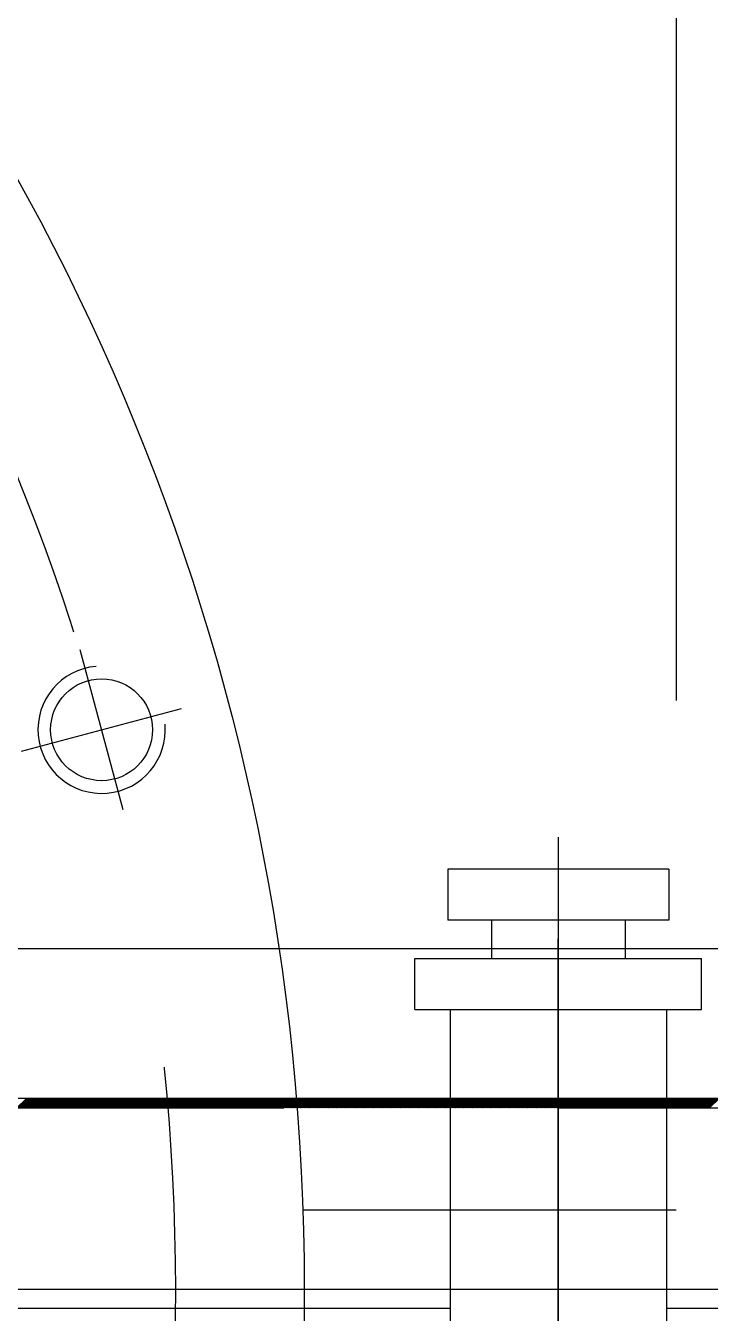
# Model space of a CAD drawing. Header units: millimetres. Extents: x 0 to 14700, y -398 to 10395.
# Drawn here: x 3379.7 to 3487.2, y 5497.6 to 5699.9 of the extents above; entities that cross this region are included whole.
import ezdxf

# ---------------------------------------------------------------- set-up
doc = ezdxf.new("R2010")
doc.units = ezdxf.units.MM
doc.header["$LTSCALE"] = 350
doc.linetypes.add('G', pattern=[2, 1.25, -0.25, 0.25, -0.25])
doc.linetypes.add('K', pattern=[2.5, 1.25, -0.25, 0.25, -0.25, 0.25, -0.25])
for name, color, linetype in [('01', 7, 'Continuous'), ('02', 1, 'Continuous'), ('05', 142, 'G'), ('07', 6, 'K')]:
    doc.layers.add(name, color=color, linetype=linetype)

# ---------------------------------------------------------------- blocks, each defined once
blk = doc.blocks.new('*U28', base_point=(11625.78, 546.31))
at = {"layer": '01'}
blk.add_circle((11625.78, 546.31), 8, dxfattribs=at)
at = {"layer": '02'}
blk.add_arc((11625.78, 546.31), 10, 260, 170, dxfattribs=at)
at = {"layer": '05'}
for p, q in [((11625.78, 559.31), (11625.78, 533.31)), ((11638.78, 546.31), (11612.78, 546.31))]:
    blk.add_line(p, q, dxfattribs=at)
blk = doc.blocks.new('A$C36681D4F')
at = {"layer": '01', "color": 7, "linetype": 'Continuous', "ltscale": 0.8}
blk.add_line((918.53, 1229.79), (918.53, 864.34), dxfattribs=at)
at = {"layer": '01', "ltscale": 0.8}
blk.add_line((859.95, 784.29), (918.53, 784.29), dxfattribs=at)
blk.add_circle((500.15, 771.79), 360, dxfattribs=at)
at = {"layer": '05', "ltscale": 0.8}
blk.add_line((1140.15, 771.79), (0, 771.79), dxfattribs=at)
blk.add_circle((500.15, 771.79), 339.75, dxfattribs=at)
at = {"layer": '05', "ltscale": 0.8, "rotation": 194.9999999999945}
blk.add_blockref('*U28', (828.32, 859.73), dxfattribs=at)
blk = doc.blocks.new('EFSDFF')
at = {"layer": '07', "color": 6, "linetype": 'K'}
blk.add_circle((19187.41, 25190.62), 576.83, dxfattribs=at)
blk = doc.blocks.new('rtrtrt')
at = {"layer": '07', "color": 6, "linetype": 'K'}
for p, q in [((8099.72, 22091.48), (8099.72, 21480.32)), ((8082.36, 22086.45), (8082.36, 22078.45)), ((8117.08, 22086.45), (8082.36, 22086.45)), ((8117.08, 22086.45), (8117.08, 22078.45)), ((8117.08, 22078.45), (8082.36, 22078.45)), ((8089.21, 22078.45), (8089.21, 22072.45)), ((8110.23, 22078.45), (8110.23, 22072.45)), ((8099.72, 21871.6), (8099.72, 22075.51)), ((8077.22, 22064.45), (8077.22, 22072.45)), ((8077.22, 22072.45), (8122.22, 22072.45)), ((8122.22, 22064.45), (8122.22, 22072.45)), ((8077.22, 22064.45), (8122.22, 22064.45)), ((8082.72, 22064.45), (8082.72, 21550.45)), ((8082.72, 22064.45), (8116.72, 22064.45)), ((8116.72, 22064.45), (8116.72, 21550.45)), ((8330.93, 22050.45), (7868.51, 22050.45)), ((8014.71, 22048.95), (8016.21, 22050.45)), ((8014.86, 22048.95), (8016.36, 22050.45)), ((8015, 22048.95), (8016.5, 22050.45)), ((8015.14, 22048.95), (8016.64, 22050.45)), ((8015.28, 22048.95), (8016.78, 22050.45)), ((8015.42, 22048.95), (8016.92, 22050.45)), ((8015.56, 22048.95), (8017.06, 22050.45)), ((8015.7, 22048.95), (8017.2, 22050.45)), ((8015.85, 22048.95), (8017.35, 22050.45)), ((8015.99, 22048.95), (8017.49, 22050.45)), ((8016.13, 22048.95), (8017.63, 22050.45)), ((8016.27, 22048.95), (8017.77, 22050.45)), ((8016.41, 22048.95), (8017.91, 22050.45)), ((8016.55, 22048.95), (8018.05, 22050.45)), ((8016.69, 22048.95), (8018.19, 22050.45)), ((8016.84, 22048.95), (8018.34, 22050.45)), ((8016.98, 22048.95), (8018.48, 22050.45)), ((8017.12, 22048.95), (8018.62, 22050.45)), ((8017.26, 22048.95), (8018.76, 22050.45)), ((8017.4, 22048.95), (8018.9, 22050.45)), ((8017.54, 22048.95), (8019.04, 22050.45)), ((8017.68, 22048.95), (8019.18, 22050.45)), ((8017.83, 22048.95), (8019.33, 22050.45)), ((8017.97, 22048.95), (8019.47, 22050.45)), ((8018.11, 22048.95), (8019.61, 22050.45)), ((8018.25, 22048.95), (8019.75, 22050.45)), ((8018.39, 22048.95), (8019.89, 22050.45)), ((8018.53, 22048.95), (8020.03, 22050.45)), ((8018.67, 22048.95), (8020.17, 22050.45)), ((8018.82, 22048.95), (8020.32, 22050.45)), ((8018.96, 22048.95), (8020.46, 22050.45)), ((8019.1, 22048.95), (8020.6, 22050.45)), ((8019.24, 22048.95), (8020.74, 22050.45)), ((8019.38, 22048.95), (8020.88, 22050.45)), ((8019.52, 22048.95), (8021.02, 22050.45)), ((8019.66, 22048.95), (8021.16, 22050.45)), ((8019.81, 22048.95), (8021.31, 22050.45)), ((8019.95, 22048.95), (8021.45, 22050.45)), ((8020.09, 22048.95), (8021.59, 22050.45)), ((8020.23, 22048.95), (8021.73, 22050.45)), ((8020.37, 22048.95), (8021.87, 22050.45)), ((8020.51, 22048.95), (8022.01, 22050.45)), ((8020.65, 22048.95), (8022.15, 22050.45)), ((8020.8, 22048.95), (8022.3, 22050.45)), ((8020.94, 22048.95), (8022.44, 22050.45)), ((8021.08, 22048.95), (8022.58, 22050.45)), ((8021.22, 22048.95), (8022.72, 22050.45)), ((8021.36, 22048.95), (8022.86, 22050.45)), ((8021.5, 22048.95), (8023, 22050.45)), ((8021.64, 22048.95), (8023.14, 22050.45)), ((8021.79, 22048.95), (8023.29, 22050.45)), ((8021.93, 22048.95), (8023.43, 22050.45)), ((8022.07, 22048.95), (8023.57, 22050.45)), ((8022.21, 22048.95), (8023.71, 22050.45)), ((8022.35, 22048.95), (8023.85, 22050.45)), ((8022.49, 22048.95), (8023.99, 22050.45)), ((8022.63, 22048.95), (8024.13, 22050.45)), ((8022.78, 22048.95), (8024.28, 22050.45)), ((8022.92, 22048.95), (8024.42, 22050.45)), ((8023.06, 22048.95), (8024.56, 22050.45)), ((8023.2, 22048.95), (8024.7, 22050.45)), ((8023.34, 22048.95), (8024.84, 22050.45)), ((8023.48, 22048.95), (8024.98, 22050.45)), ((8023.62, 22048.95), (8025.12, 22050.45)), ((8023.77, 22048.95), (8025.27, 22050.45)), ((8023.91, 22048.95), (8025.41, 22050.45)), ((8024.05, 22048.95), (8025.55, 22050.45)), ((8024.19, 22048.95), (8025.69, 22050.45)), ((8024.33, 22048.95), (8025.83, 22050.45)), ((8024.47, 22048.95), (8025.97, 22050.45)), ((8024.61, 22048.95), (8026.11, 22050.45)), ((8024.76, 22048.95), (8026.26, 22050.45)), ((8024.9, 22048.95), (8026.4, 22050.45)), ((8025.04, 22048.95), (8026.54, 22050.45)), ((8025.18, 22048.95), (8026.68, 22050.45)), ((8025.32, 22048.95), (8026.82, 22050.45)), ((8025.46, 22048.95), (8026.96, 22050.45)), ((8025.6, 22048.95), (8027.1, 22050.45)), ((8025.75, 22048.95), (8027.25, 22050.45)), ((8025.89, 22048.95), (8027.39, 22050.45)), ((8026.03, 22048.95), (8027.53, 22050.45)), ((8026.17, 22048.95), (8027.67, 22050.45)), ((8026.31, 22048.95), (8027.81, 22050.45)), ((8026.45, 22048.95), (8027.95, 22050.45)), ((8026.59, 22048.95), (8028.09, 22050.45)), ((8026.74, 22048.95), (8028.24, 22050.45)), ((8026.88, 22048.95), (8028.38, 22050.45)), ((8027.02, 22048.95), (8028.52, 22050.45)), ((8027.16, 22048.95), (8028.66, 22050.45)), ((8027.3, 22048.95), (8028.8, 22050.45)), ((8027.44, 22048.95), (8028.94, 22050.45)), ((8027.58, 22048.95), (8029.08, 22050.45)), ((8027.73, 22048.95), (8029.23, 22050.45)), ((8027.87, 22048.95), (8029.37, 22050.45)), ((8028.01, 22048.95), (8029.51, 22050.45)), ((8028.15, 22048.95), (8029.65, 22050.45)), ((8028.29, 22048.95), (8029.79, 22050.45)), ((8028.43, 22048.95), (8029.93, 22050.45)), ((8028.57, 22048.95), (8030.07, 22050.45)), ((8028.72, 22048.95), (8030.22, 22050.45)), ((8028.86, 22048.95), (8030.36, 22050.45)), ((8029, 22048.95), (8030.5, 22050.45)), ((8029.14, 22048.95), (8030.64, 22050.45)), ((8029.28, 22048.95), (8030.78, 22050.45)), ((8029.42, 22048.95), (8030.92, 22050.45)), ((8029.56, 22048.95), (8031.06, 22050.45)), ((8029.71, 22048.95), (8031.21, 22050.45)), ((8029.85, 22048.95), (8031.35, 22050.45)), ((8029.99, 22048.95), (8031.49, 22050.45)), ((8030.13, 22048.95), (8031.63, 22050.45)), ((8030.27, 22048.95), (8031.77, 22050.45)), ((8030.41, 22048.95), (8031.91, 22050.45)), ((8030.55, 22048.95), (8032.05, 22050.45)), ((8030.7, 22048.95), (8032.2, 22050.45)), ((8030.84, 22048.95), (8032.34, 22050.45)), ((8030.98, 22048.95), (8032.48, 22050.45)), ((8031.12, 22048.95), (8032.62, 22050.45)), ((8031.26, 22048.95), (8032.76, 22050.45)), ((8031.4, 22048.95), (8032.9, 22050.45)), ((8031.54, 22048.95), (8033.04, 22050.45)), ((8031.69, 22048.95), (8033.19, 22050.45)), ((8031.83, 22048.95), (8033.33, 22050.45)), ((8031.97, 22048.95), (8033.47, 22050.45)), ((8032.11, 22048.95), (8033.61, 22050.45)), ((8032.25, 22048.95), (8033.75, 22050.45)), ((8032.39, 22048.95), (8033.89, 22050.45)), ((8032.53, 22048.95), (8034.03, 22050.45)), ((8032.68, 22048.95), (8034.18, 22050.45)), ((8032.82, 22048.95), (8034.32, 22050.45)), ((8032.96, 22048.95), (8034.46, 22050.45)), ((8033.1, 22048.95), (8034.6, 22050.45)), ((8033.24, 22048.95), (8034.74, 22050.45)), ((8033.38, 22048.95), (8034.88, 22050.45)), ((8033.52, 22048.95), (8035.02, 22050.45)), ((8033.67, 22048.95), (8035.17, 22050.45)), ((8033.81, 22048.95), (8035.31, 22050.45)), ((8033.95, 22048.95), (8035.45, 22050.45)), ((8034.09, 22048.95), (8035.59, 22050.45)), ((8034.23, 22048.95), (8035.73, 22050.45)), ((8034.37, 22048.95), (8035.87, 22050.45)), ((8034.51, 22048.95), (8036.01, 22050.45)), ((8034.66, 22048.95), (8036.16, 22050.45)), ((8034.8, 22048.95), (8036.3, 22050.45)), ((8034.94, 22048.95), (8036.44, 22050.45)), ((8035.08, 22048.95), (8036.58, 22050.45)), ((8035.22, 22048.95), (8036.72, 22050.45)), ((8035.36, 22048.95), (8036.86, 22050.45)), ((8035.5, 22048.95), (8037, 22050.45)), ((8035.65, 22048.95), (8037.15, 22050.45)), ((8035.79, 22048.95), (8037.29, 22050.45)), ((8035.93, 22048.95), (8037.43, 22050.45)), ((8036.07, 22048.95), (8037.57, 22050.45)), ((8036.21, 22048.95), (8037.71, 22050.45)), ((8036.35, 22048.95), (8037.85, 22050.45)), ((8036.49, 22048.95), (8037.99, 22050.45)), ((8036.64, 22048.95), (8038.14, 22050.45)), ((8036.78, 22048.95), (8038.28, 22050.45)), ((8036.92, 22048.95), (8038.42, 22050.45)), ((8037.06, 22048.95), (8038.56, 22050.45)), ((8037.2, 22048.95), (8038.7, 22050.45)), ((8037.34, 22048.95), (8038.84, 22050.45)), ((8037.48, 22048.95), (8038.98, 22050.45)), ((8037.63, 22048.95), (8039.13, 22050.45)), ((8037.77, 22048.95), (8039.27, 22050.45)), ((8037.91, 22048.95), (8039.41, 22050.45)), ((8038.05, 22048.95), (8039.55, 22050.45)), ((8038.19, 22048.95), (8039.69, 22050.45)), ((8038.33, 22048.95), (8039.83, 22050.45)), ((8038.47, 22048.95), (8039.97, 22050.45)), ((8038.61, 22048.95), (8040.11, 22050.45)), ((8038.76, 22048.95), (8040.26, 22050.45)), ((8038.9, 22048.95), (8040.4, 22050.45)), ((8039.04, 22048.95), (8040.54, 22050.45)), ((8039.18, 22048.95), (8040.68, 22050.45)), ((8039.32, 22048.95), (8040.82, 22050.45)), ((8039.46, 22048.95), (8040.96, 22050.45)), ((8039.6, 22048.95), (8041.1, 22050.45)), ((8039.75, 22048.95), (8041.25, 22050.45)), ((8039.89, 22048.95), (8041.39, 22050.45)), ((8040.03, 22048.95), (8041.53, 22050.45)), ((8040.17, 22048.95), (8041.67, 22050.45)), ((8040.31, 22048.95), (8041.81, 22050.45)), ((8040.45, 22048.95), (8041.95, 22050.45)), ((8040.59, 22048.95), (8042.09, 22050.45)), ((8040.74, 22048.95), (8042.24, 22050.45)), ((8040.88, 22048.95), (8042.38, 22050.45)), ((8041.02, 22048.95), (8042.52, 22050.45)), ((8041.16, 22048.95), (8042.66, 22050.45)), ((8041.3, 22048.95), (8042.8, 22050.45)), ((8041.44, 22048.95), (8042.94, 22050.45)), ((8041.58, 22048.95), (8043.08, 22050.45)), ((8041.73, 22048.95), (8043.23, 22050.45)), ((8041.87, 22048.95), (8043.37, 22050.45)), ((8042.01, 22048.95), (8043.51, 22050.45)), ((8042.15, 22048.95), (8043.65, 22050.45)), ((8042.29, 22048.95), (8043.79, 22050.45)), ((8042.43, 22048.95), (8043.93, 22050.45)), ((8042.57, 22048.95), (8044.07, 22050.45)), ((8042.72, 22048.95), (8044.22, 22050.45)), ((8042.86, 22048.95), (8044.36, 22050.45)), ((8043, 22048.95), (8044.5, 22050.45)), ((8043.14, 22048.95), (8044.64, 22050.45)), ((8043.28, 22048.95), (8044.78, 22050.45)), ((8043.42, 22048.95), (8044.92, 22050.45)), ((8043.56, 22048.95), (8045.06, 22050.45)), ((8043.71, 22048.95), (8045.21, 22050.45)), ((8043.85, 22048.95), (8045.35, 22050.45)), ((8043.99, 22048.95), (8045.49, 22050.45)), ((8044.13, 22048.95), (8045.63, 22050.45)), ((8044.27, 22048.95), (8045.77, 22050.45)), ((8044.41, 22048.95), (8045.91, 22050.45)), ((8044.55, 22048.95), (8046.05, 22050.45)), ((8044.7, 22048.95), (8046.2, 22050.45)), ((8044.84, 22048.95), (8046.34, 22050.45)), ((8044.98, 22048.95), (8046.48, 22050.45)), ((8045.12, 22048.95), (8046.62, 22050.45)), ((8045.26, 22048.95), (8046.76, 22050.45)), ((8045.4, 22048.95), (8046.9, 22050.45)), ((8045.54, 22048.95), (8047.04, 22050.45)), ((8045.69, 22048.95), (8047.19, 22050.45)), ((8045.83, 22048.95), (8047.33, 22050.45)), ((8045.97, 22048.95), (8047.47, 22050.45)), ((8046.11, 22048.95), (8047.61, 22050.45)), ((8046.25, 22048.95), (8047.75, 22050.45)), ((8046.39, 22048.95), (8047.89, 22050.45)), ((8046.53, 22048.95), (8048.03, 22050.45)), ((8046.68, 22048.95), (8048.18, 22050.45)), ((8046.82, 22048.95), (8048.32, 22050.45)), ((8046.96, 22048.95), (8048.46, 22050.45)), ((8047.1, 22048.95), (8048.6, 22050.45)), ((8047.24, 22048.95), (8048.74, 22050.45)), ((8047.38, 22048.95), (8048.88, 22050.45)), ((8047.52, 22048.95), (8049.02, 22050.45)), ((8047.67, 22048.95), (8049.17, 22050.45)), ((8047.81, 22048.95), (8049.31, 22050.45)), ((8047.95, 22048.95), (8049.45, 22050.45)), ((8048.09, 22048.95), (8049.59, 22050.45)), ((8048.23, 22048.95), (8049.73, 22050.45)), ((8048.37, 22048.95), (8049.87, 22050.45)), ((8048.51, 22048.95), (8050.01, 22050.45)), ((8048.66, 22048.95), (8050.16, 22050.45)), ((8048.8, 22048.95), (8050.3, 22050.45)), ((8048.94, 22048.95), (8050.44, 22050.45)), ((8049.08, 22048.95), (8050.58, 22050.45)), ((8049.22, 22048.95), (8050.72, 22050.45)), ((8049.36, 22048.95), (8050.86, 22050.45)), ((8049.5, 22048.95), (8051, 22050.45)), ((8049.65, 22048.95), (8051.15, 22050.45)), ((8049.79, 22048.95), (8051.29, 22050.45)), ((8049.93, 22048.95), (8051.43, 22050.45)), ((8050.07, 22048.95), (8051.57, 22050.45)), ((8050.21, 22048.95), (8051.71, 22050.45)), ((8050.35, 22048.95), (8051.85, 22050.45)), ((8050.49, 22048.95), (8051.99, 22050.45)), ((8050.64, 22048.95), (8052.14, 22050.45)), ((8050.78, 22048.95), (8052.28, 22050.45)), ((8050.92, 22048.95), (8052.42, 22050.45)), ((8051.06, 22048.95), (8052.56, 22050.45)), ((8051.2, 22048.95), (8052.7, 22050.45)), ((8051.34, 22048.95), (8052.84, 22050.45)), ((8051.48, 22048.95), (8052.98, 22050.45)), ((8051.63, 22048.95), (8053.13, 22050.45)), ((8051.77, 22048.95), (8053.27, 22050.45)), ((8051.91, 22048.95), (8053.41, 22050.45)), ((8052.05, 22048.95), (8053.55, 22050.45)), ((8052.19, 22048.95), (8053.69, 22050.45)), ((8052.33, 22048.95), (8053.83, 22050.45)), ((8052.47, 22048.95), (8053.97, 22050.45)), ((8052.62, 22048.95), (8054.12, 22050.45)), ((8052.76, 22048.95), (8054.26, 22050.45)), ((8052.9, 22048.95), (8054.4, 22050.45)), ((8053.04, 22048.95), (8054.54, 22050.45)), ((8053.18, 22048.95), (8054.68, 22050.45)), ((8053.32, 22048.95), (8054.82, 22050.45)), ((8053.46, 22048.95), (8054.96, 22050.45)), ((8053.61, 22048.95), (8055.11, 22050.45)), ((8053.75, 22048.95), (8055.25, 22050.45)), ((8053.89, 22048.95), (8055.39, 22050.45)), ((8054.03, 22048.95), (8055.53, 22050.45)), ((8054.17, 22048.95), (8055.67, 22050.45)), ((8054.31, 22048.95), (8055.81, 22050.45)), ((8054.45, 22048.95), (8055.95, 22050.45)), ((8054.6, 22048.95), (8056.1, 22050.45)), ((8054.74, 22048.95), (8056.24, 22050.45)), ((8054.88, 22048.95), (8056.38, 22050.45)), ((8055.02, 22048.95), (8056.52, 22050.45)), ((8055.16, 22048.95), (8056.66, 22050.45)), ((8055.3, 22048.95), (8056.8, 22050.45)), ((8055.44, 22048.95), (8056.94, 22050.45)), ((8055.59, 22048.95), (8057.09, 22050.45)), ((8055.73, 22048.95), (8057.23, 22050.45)), ((8055.87, 22048.95), (8057.37, 22050.45)), ((8056.01, 22048.95), (8057.51, 22050.45)), ((8056.15, 22048.95), (8057.65, 22050.45)), ((8056.29, 22048.95), (8057.79, 22050.45)), ((8056.43, 22048.95), (8057.93, 22050.45)), ((8056.58, 22048.95), (8058.08, 22050.45)), ((8056.72, 22048.95), (8058.22, 22050.45)), ((8056.86, 22048.95), (8058.36, 22050.45)), ((8057, 22048.95), (8058.5, 22050.45)), ((8057.14, 22048.95), (8058.64, 22050.45)), ((8057.28, 22048.95), (8058.78, 22050.45)), ((8057.42, 22048.95), (8058.92, 22050.45)), ((8057.57, 22048.95), (8059.07, 22050.45)), ((8057.71, 22048.95), (8059.21, 22050.45)), ((8057.85, 22048.95), (8059.35, 22050.45)), ((8057.99, 22048.95), (8059.49, 22050.45)), ((8058.13, 22048.95), (8059.63, 22050.45)), ((8058.27, 22048.95), (8059.77, 22050.45)), ((8058.41, 22048.95), (8059.91, 22050.45)), ((8058.56, 22048.95), (8060.06, 22050.45)), ((8058.7, 22048.95), (8060.2, 22050.45)), ((8058.84, 22048.95), (8060.34, 22050.45)), ((8058.98, 22048.95), (8060.48, 22050.45)), ((8059.12, 22048.95), (8060.62, 22050.45)), ((8059.26, 22048.95), (8060.76, 22050.45)), ((8059.4, 22048.95), (8060.9, 22050.45)), ((8059.55, 22048.95), (8061.05, 22050.45)), ((8059.69, 22048.95), (8061.19, 22050.45)), ((8059.83, 22048.95), (8061.33, 22050.45)), ((8059.97, 22048.95), (8061.47, 22050.45)), ((8060.11, 22048.95), (8061.61, 22050.45)), ((8060.25, 22048.95), (8061.75, 22050.45)), ((8060.39, 22048.95), (8061.89, 22050.45)), ((8060.54, 22048.95), (8062.04, 22050.45)), ((8060.68, 22048.95), (8062.18, 22050.45)), ((8060.82, 22048.95), (8062.32, 22050.45)), ((8060.96, 22048.95), (8062.46, 22050.45)), ((8061.1, 22048.95), (8062.6, 22050.45)), ((8061.24, 22048.95), (8062.74, 22050.45)), ((8061.38, 22048.95), (8062.88, 22050.45)), ((8061.53, 22048.95), (8063.03, 22050.45)), ((8061.67, 22048.95), (8063.17, 22050.45)), ((8061.81, 22048.95), (8063.31, 22050.45)), ((8061.95, 22048.95), (8063.45, 22050.45)), ((8062.09, 22048.95), (8063.59, 22050.45)), ((8062.23, 22048.95), (8063.73, 22050.45)), ((8062.37, 22048.95), (8063.87, 22050.45)), ((8062.52, 22048.95), (8064.02, 22050.45)), ((8062.66, 22048.95), (8064.16, 22050.45)), ((8062.8, 22048.95), (8064.3, 22050.45)), ((8062.94, 22048.95), (8064.44, 22050.45)), ((8063.08, 22048.95), (8064.58, 22050.45)), ((8063.22, 22048.95), (8064.72, 22050.45)), ((8063.36, 22048.95), (8064.86, 22050.45)), ((8063.51, 22048.95), (8065.01, 22050.45)), ((8063.65, 22048.95), (8065.15, 22050.45)), ((8063.79, 22048.95), (8065.29, 22050.45)), ((8063.93, 22048.95), (8065.43, 22050.45)), ((8064.07, 22048.95), (8065.57, 22050.45)), ((8064.21, 22048.95), (8065.71, 22050.45)), ((8064.35, 22048.95), (8065.85, 22050.45)), ((8064.5, 22048.95), (8066, 22050.45)), ((8064.64, 22048.95), (8066.14, 22050.45)), ((8064.78, 22048.95), (8066.28, 22050.45)), ((8064.92, 22048.95), (8066.42, 22050.45)), ((8065.06, 22048.95), (8066.56, 22050.45)), ((8065.2, 22048.95), (8066.7, 22050.45)), ((8065.34, 22048.95), (8066.84, 22050.45)), ((8065.49, 22048.95), (8066.99, 22050.45)), ((8065.63, 22048.95), (8067.13, 22050.45)), ((8065.77, 22048.95), (8067.27, 22050.45)), ((8065.91, 22048.95), (8067.41, 22050.45)), ((8066.05, 22048.95), (8067.55, 22050.45)), ((8066.19, 22048.95), (8067.69, 22050.45)), ((8066.33, 22048.95), (8067.83, 22050.45)), ((8066.47, 22048.95), (8067.97, 22050.45)), ((8066.62, 22048.95), (8068.12, 22050.45)), ((8066.76, 22048.95), (8068.26, 22050.45)), ((8066.9, 22048.95), (8068.4, 22050.45)), ((8067.04, 22048.95), (8068.54, 22050.45)), ((8067.18, 22048.95), (8068.68, 22050.45)), ((8067.32, 22048.95), (8068.82, 22050.45)), ((8067.46, 22048.95), (8068.96, 22050.45)), ((8067.61, 22048.95), (8069.11, 22050.45)), ((8067.75, 22048.95), (8069.25, 22050.45)), ((8067.89, 22048.95), (8069.39, 22050.45)), ((8068.03, 22048.95), (8069.53, 22050.45)), ((8068.17, 22048.95), (8069.67, 22050.45)), ((8068.31, 22048.95), (8069.81, 22050.45)), ((8068.45, 22048.95), (8069.95, 22050.45)), ((8068.6, 22048.95), (8070.1, 22050.45)), ((8068.74, 22048.95), (8070.24, 22050.45)), ((8068.88, 22048.95), (8070.38, 22050.45)), ((8069.02, 22048.95), (8070.52, 22050.45)), ((8069.16, 22048.95), (8070.66, 22050.45)), ((8069.3, 22048.95), (8070.8, 22050.45)), ((8069.44, 22048.95), (8070.94, 22050.45)), ((8069.59, 22048.95), (8071.09, 22050.45)), ((8069.73, 22048.95), (8071.23, 22050.45)), ((8069.87, 22048.95), (8071.37, 22050.45)), ((8070.01, 22048.95), (8071.51, 22050.45)), ((8070.15, 22048.95), (8071.65, 22050.45)), ((8070.29, 22048.95), (8071.79, 22050.45)), ((8070.43, 22048.95), (8071.93, 22050.45)), ((8070.58, 22048.95), (8072.08, 22050.45)), ((8070.72, 22048.95), (8072.22, 22050.45)), ((8070.86, 22048.95), (8072.36, 22050.45)), ((8071, 22048.95), (8072.5, 22050.45)), ((8071.14, 22048.95), (8072.64, 22050.45)), ((8071.28, 22048.95), (8072.78, 22050.45)), ((8071.42, 22048.95), (8072.92, 22050.45)), ((8071.57, 22048.95), (8073.07, 22050.45)), ((8071.71, 22048.95), (8073.21, 22050.45)), ((8071.85, 22048.95), (8073.35, 22050.45)), ((8071.99, 22048.95), (8073.49, 22050.45)), ((8072.13, 22048.95), (8073.63, 22050.45)), ((8072.27, 22048.95), (8073.77, 22050.45)), ((8072.41, 22048.95), (8073.91, 22050.45)), ((8072.56, 22048.95), (8074.06, 22050.45)), ((8072.7, 22048.95), (8074.2, 22050.45)), ((8072.84, 22048.95), (8074.34, 22050.45)), ((8072.98, 22048.95), (8074.48, 22050.45)), ((8073.12, 22048.95), (8074.62, 22050.45)), ((8073.26, 22048.95), (8074.76, 22050.45)), ((8073.4, 22048.95), (8074.9, 22050.45)), ((8073.55, 22048.95), (8075.05, 22050.45)), ((8073.69, 22048.95), (8075.19, 22050.45)), ((8073.83, 22048.95), (8075.33, 22050.45)), ((8073.97, 22048.95), (8075.47, 22050.45)), ((8074.11, 22048.95), (8075.61, 22050.45)), ((8074.25, 22048.95), (8075.75, 22050.45)), ((8074.39, 22048.95), (8075.89, 22050.45)), ((8074.54, 22048.95), (8076.04, 22050.45)), ((8074.68, 22048.95), (8076.18, 22050.45)), ((8074.82, 22048.95), (8076.32, 22050.45)), ((8074.96, 22048.95), (8076.46, 22050.45)), ((8075.1, 22048.95), (8076.6, 22050.45)), ((8075.24, 22048.95), (8076.74, 22050.45)), ((8075.38, 22048.95), (8076.88, 22050.45)), ((8075.53, 22048.95), (8077.03, 22050.45)), ((8075.67, 22048.95), (8077.17, 22050.45)), ((8075.81, 22048.95), (8077.31, 22050.45)), ((8075.95, 22048.95), (8077.45, 22050.45)), ((8076.09, 22048.95), (8077.59, 22050.45)), ((8076.23, 22048.95), (8077.73, 22050.45)), ((8076.37, 22048.95), (8077.87, 22050.45)), ((8076.52, 22048.95), (8078.02, 22050.45)), ((8076.66, 22048.95), (8078.16, 22050.45)), ((8076.8, 22048.95), (8078.3, 22050.45)), ((8076.94, 22048.95), (8078.44, 22050.45)), ((8077.08, 22048.95), (8078.58, 22050.45)), ((8077.22, 22048.95), (8078.72, 22050.45)), ((8077.36, 22048.95), (8078.86, 22050.45)), ((8077.51, 22048.95), (8079.01, 22050.45)), ((8077.65, 22048.95), (8079.15, 22050.45)), ((8077.79, 22048.95), (8079.29, 22050.45)), ((8077.93, 22048.95), (8079.43, 22050.45)), ((8078.07, 22048.95), (8079.57, 22050.45)), ((8078.21, 22048.95), (8079.71, 22050.45)), ((8078.35, 22048.95), (8079.85, 22050.45)), ((8078.5, 22048.95), (8080, 22050.45)), ((8078.64, 22048.95), (8080.14, 22050.45)), ((8078.78, 22048.95), (8080.28, 22050.45)), ((8078.92, 22048.95), (8080.42, 22050.45)), ((8079.06, 22048.95), (8080.56, 22050.45)), ((8079.2, 22048.95), (8080.7, 22050.45)), ((8079.34, 22048.95), (8080.84, 22050.45)), ((8079.49, 22048.95), (8080.99, 22050.45)), ((8079.63, 22048.95), (8081.13, 22050.45)), ((8079.77, 22048.95), (8081.27, 22050.45)), ((8079.91, 22048.95), (8081.41, 22050.45)), ((8080.05, 22048.95), (8081.55, 22050.45)), ((8080.19, 22048.95), (8081.69, 22050.45)), ((8080.33, 22048.95), (8081.83, 22050.45)), ((8080.48, 22048.95), (8081.98, 22050.45)), ((8080.62, 22048.95), (8082.12, 22050.45)), ((8080.76, 22048.95), (8082.26, 22050.45)), ((8080.9, 22048.95), (8082.4, 22050.45)), ((8081.04, 22048.95), (8082.54, 22050.45)), ((8081.18, 22048.95), (8082.68, 22050.45)), ((8081.32, 22048.95), (8082.82, 22050.45)), ((8081.47, 22048.95), (8082.97, 22050.45)), ((8081.61, 22048.95), (8083.11, 22050.45)), ((8081.75, 22048.95), (8083.25, 22050.45)), ((8081.89, 22048.95), (8083.39, 22050.45)), ((8082.03, 22048.95), (8083.53, 22050.45)), ((8082.17, 22048.95), (8083.67, 22050.45)), ((8082.31, 22048.95), (8083.81, 22050.45)), ((8082.46, 22048.95), (8083.96, 22050.45)), ((8082.6, 22048.95), (8084.1, 22050.45)), ((8082.74, 22048.95), (8084.24, 22050.45)), ((8082.88, 22048.95), (8084.38, 22050.45)), ((8083.02, 22048.95), (8084.52, 22050.45)), ((8083.16, 22048.95), (8084.66, 22050.45)), ((8083.3, 22048.95), (8084.8, 22050.45)), ((8083.45, 22048.95), (8084.95, 22050.45)), ((8083.59, 22048.95), (8085.09, 22050.45)), ((8083.73, 22048.95), (8085.23, 22050.45)), ((8083.87, 22048.95), (8085.37, 22050.45)), ((8084.01, 22048.95), (8085.51, 22050.45)), ((8084.15, 22048.95), (8085.65, 22050.45)), ((8084.29, 22048.95), (8085.79, 22050.45)), ((8084.44, 22048.95), (8085.94, 22050.45)), ((8084.58, 22048.95), (8086.08, 22050.45)), ((8084.72, 22048.95), (8086.22, 22050.45)), ((8084.86, 22048.95), (8086.36, 22050.45)), ((8085, 22048.95), (8086.5, 22050.45)), ((8085.14, 22048.95), (8086.64, 22050.45)), ((8085.28, 22048.95), (8086.78, 22050.45)), ((8085.43, 22048.95), (8086.93, 22050.45)), ((8085.57, 22048.95), (8087.07, 22050.45)), ((8085.71, 22048.95), (8087.21, 22050.45)), ((8085.85, 22048.95), (8087.35, 22050.45)), ((8085.99, 22048.95), (8087.49, 22050.45)), ((8086.13, 22048.95), (8087.63, 22050.45)), ((8086.27, 22048.95), (8087.77, 22050.45)), ((8086.42, 22048.95), (8087.92, 22050.45)), ((8086.56, 22048.95), (8088.06, 22050.45)), ((8086.7, 22048.95), (8088.2, 22050.45)), ((8086.84, 22048.95), (8088.34, 22050.45)), ((8086.98, 22048.95), (8088.48, 22050.45)), ((8087.12, 22048.95), (8088.62, 22050.45)), ((8087.26, 22048.95), (8088.76, 22050.45)), ((8087.41, 22048.95), (8088.91, 22050.45)), ((8087.55, 22048.95), (8089.05, 22050.45)), ((8087.69, 22048.95), (8089.19, 22050.45)), ((8087.83, 22048.95), (8089.33, 22050.45)), ((8087.97, 22048.95), (8089.47, 22050.45)), ((8088.11, 22048.95), (8089.61, 22050.45)), ((8088.25, 22048.95), (8089.75, 22050.45)), ((8088.4, 22048.95), (8089.9, 22050.45)), ((8088.54, 22048.95), (8090.04, 22050.45)), ((8088.68, 22048.95), (8090.18, 22050.45)), ((8088.82, 22048.95), (8090.32, 22050.45)), ((8088.96, 22048.95), (8090.46, 22050.45)), ((8089.1, 22048.95), (8090.6, 22050.45)), ((8089.24, 22048.95), (8090.74, 22050.45)), ((8089.39, 22048.95), (8090.89, 22050.45)), ((8089.53, 22048.95), (8091.03, 22050.45)), ((8089.67, 22048.95), (8091.17, 22050.45)), ((8089.81, 22048.95), (8091.31, 22050.45)), ((8089.95, 22048.95), (8091.45, 22050.45)), ((8090.09, 22048.95), (8091.59, 22050.45)), ((8090.23, 22048.95), (8091.73, 22050.45)), ((8090.38, 22048.95), (8091.88, 22050.45)), ((8090.52, 22048.95), (8092.02, 22050.45)), ((8090.66, 22048.95), (8092.16, 22050.45)), ((8090.8, 22048.95), (8092.3, 22050.45)), ((8090.94, 22048.95), (8092.44, 22050.45)), ((8091.08, 22048.95), (8092.58, 22050.45)), ((8091.22, 22048.95), (8092.72, 22050.45)), ((8091.37, 22048.95), (8092.87, 22050.45)), ((8091.51, 22048.95), (8093.01, 22050.45)), ((8091.65, 22048.95), (8093.15, 22050.45)), ((8091.79, 22048.95), (8093.29, 22050.45)), ((8091.93, 22048.95), (8093.43, 22050.45)), ((8092.07, 22048.95), (8093.57, 22050.45)), ((8092.21, 22048.95), (8093.71, 22050.45)), ((8092.36, 22048.95), (8093.86, 22050.45)), ((8092.5, 22048.95), (8094, 22050.45)), ((8092.64, 22048.95), (8094.14, 22050.45)), ((8092.78, 22048.95), (8094.28, 22050.45)), ((8092.92, 22048.95), (8094.42, 22050.45)), ((8093.06, 22048.95), (8094.56, 22050.45)), ((8093.2, 22048.95), (8094.7, 22050.45)), ((8093.35, 22048.95), (8094.85, 22050.45)), ((8093.49, 22048.95), (8094.99, 22050.45)), ((8093.63, 22048.95), (8095.13, 22050.45)), ((8093.77, 22048.95), (8095.27, 22050.45)), ((8093.91, 22048.95), (8095.41, 22050.45)), ((8094.05, 22048.95), (8095.55, 22050.45)), ((8094.19, 22048.95), (8095.69, 22050.45)), ((8094.33, 22048.95), (8095.83, 22050.45)), ((8094.48, 22048.95), (8095.98, 22050.45)), ((8094.62, 22048.95), (8096.12, 22050.45)), ((8094.76, 22048.95), (8096.26, 22050.45)), ((8094.9, 22048.95), (8096.4, 22050.45)), ((8095.04, 22048.95), (8096.54, 22050.45)), ((8095.18, 22048.95), (8096.68, 22050.45)), ((8095.32, 22048.95), (8096.82, 22050.45)), ((8095.47, 22048.95), (8096.97, 22050.45)), ((8095.61, 22048.95), (8097.11, 22050.45)), ((8095.75, 22048.95), (8097.25, 22050.45)), ((8095.89, 22048.95), (8097.39, 22050.45)), ((8096.03, 22048.95), (8097.53, 22050.45)), ((8096.17, 22048.95), (8097.67, 22050.45)), ((8096.31, 22048.95), (8097.81, 22050.45)), ((8096.46, 22048.95), (8097.96, 22050.45)), ((8096.6, 22048.95), (8098.1, 22050.45)), ((8096.74, 22048.95), (8098.24, 22050.45)), ((8096.88, 22048.95), (8098.38, 22050.45)), ((8097.02, 22048.95), (8098.52, 22050.45)), ((8097.16, 22048.95), (8098.66, 22050.45)), ((8097.3, 22048.95), (8098.8, 22050.45)), ((8097.45, 22048.95), (8098.95, 22050.45)), ((8097.59, 22048.95), (8099.09, 22050.45)), ((8097.73, 22048.95), (8099.23, 22050.45)), ((8097.87, 22048.95), (8099.37, 22050.45)), ((8098.01, 22048.95), (8099.51, 22050.45)), ((8098.15, 22048.95), (8099.65, 22050.45)), ((8098.29, 22048.95), (8099.72, 22050.38)), ((8098.44, 22048.95), (8099.72, 22050.23)), ((8098.58, 22048.95), (8099.72, 22050.09)), ((8098.72, 22048.95), (8099.72, 22049.95)), ((8098.86, 22048.95), (8099.72, 22049.81)), ((8099, 22048.95), (8099.72, 22049.67)), ((8099.14, 22048.95), (8099.72, 22049.53)), ((8099.28, 22048.95), (8099.72, 22049.39)), ((8099.43, 22048.95), (8099.72, 22049.24)), ((8099.57, 22048.95), (8099.72, 22049.1)), ((8099.71, 22048.95), (8099.72, 22048.96)), ((8099.72, 22048.96), (8101.21, 22050.45)), ((8099.72, 22049.1), (8101.07, 22050.45)), ((8099.72, 22049.24), (8100.93, 22050.45)), ((8099.72, 22049.39), (8100.78, 22050.45)), ((8099.72, 22049.53), (8100.64, 22050.45)), ((8099.72, 22049.67), (8100.5, 22050.45)), ((8099.72, 22049.81), (8100.36, 22050.45)), ((8099.72, 22049.95), (8100.22, 22050.45)), ((8099.72, 22050.09), (8100.08, 22050.45)), ((8099.72, 22050.23), (8099.94, 22050.45)), ((8099.72, 22050.38), (8099.79, 22050.45)), ((8099.85, 22048.95), (8101.35, 22050.45)), ((8099.99, 22048.95), (8101.49, 22050.45)), ((8100.13, 22048.95), (8101.63, 22050.45)), ((8100.27, 22048.95), (8101.77, 22050.45)), ((8100.42, 22048.95), (8101.92, 22050.45)), ((8100.56, 22048.95), (8102.06, 22050.45)), ((8100.7, 22048.95), (8102.2, 22050.45)), ((8100.84, 22048.95), (8102.34, 22050.45)), ((8100.98, 22048.95), (8102.48, 22050.45)), ((8101.12, 22048.95), (8102.62, 22050.45)), ((8101.26, 22048.95), (8102.76, 22050.45)), ((8101.41, 22048.95), (8102.91, 22050.45)), ((8101.55, 22048.95), (8103.05, 22050.45)), ((8101.69, 22048.95), (8103.19, 22050.45)), ((8101.83, 22048.95), (8103.33, 22050.45)), ((8101.97, 22048.95), (8103.47, 22050.45)), ((8102.11, 22048.95), (8103.61, 22050.45)), ((8102.25, 22048.95), (8103.75, 22050.45)), ((8102.4, 22048.95), (8103.9, 22050.45)), ((8102.54, 22048.95), (8104.04, 22050.45)), ((8102.68, 22048.95), (8104.18, 22050.45)), ((8102.82, 22048.95), (8104.32, 22050.45)), ((8102.96, 22048.95), (8104.46, 22050.45)), ((8103.1, 22048.95), (8104.6, 22050.45)), ((8103.24, 22048.95), (8104.74, 22050.45)), ((8103.39, 22048.95), (8104.89, 22050.45)), ((8103.53, 22048.95), (8105.03, 22050.45)), ((8103.67, 22048.95), (8105.17, 22050.45)), ((8103.81, 22048.95), (8105.31, 22050.45)), ((8103.95, 22048.95), (8105.45, 22050.45)), ((8104.09, 22048.95), (8105.59, 22050.45)), ((8104.23, 22048.95), (8105.73, 22050.45)), ((8104.38, 22048.95), (8105.88, 22050.45)), ((8104.52, 22048.95), (8106.02, 22050.45)), ((8104.66, 22048.95), (8106.16, 22050.45)), ((8104.8, 22048.95), (8106.3, 22050.45)), ((8104.94, 22048.95), (8106.44, 22050.45)), ((8105.08, 22048.95), (8106.58, 22050.45)), ((8105.22, 22048.95), (8106.72, 22050.45)), ((8105.37, 22048.95), (8106.87, 22050.45)), ((8105.51, 22048.95), (8107.01, 22050.45)), ((8105.65, 22048.95), (8107.15, 22050.45)), ((8105.79, 22048.95), (8107.29, 22050.45)), ((8105.93, 22048.95), (8107.43, 22050.45)), ((8106.07, 22048.95), (8107.57, 22050.45)), ((8106.21, 22048.95), (8107.71, 22050.45)), ((8106.36, 22048.95), (8107.86, 22050.45)), ((8106.5, 22048.95), (8108, 22050.45)), ((8106.64, 22048.95), (8108.14, 22050.45)), ((8106.78, 22048.95), (8108.28, 22050.45)), ((8106.92, 22048.95), (8108.42, 22050.45)), ((8107.06, 22048.95), (8108.56, 22050.45)), ((8107.2, 22048.95), (8108.7, 22050.45)), ((8107.35, 22048.95), (8108.85, 22050.45)), ((8107.49, 22048.95), (8108.99, 22050.45)), ((8107.63, 22048.95), (8109.13, 22050.45)), ((8107.77, 22048.95), (8109.27, 22050.45)), ((8107.91, 22048.95), (8109.41, 22050.45)), ((8108.05, 22048.95), (8109.55, 22050.45)), ((8108.19, 22048.95), (8109.69, 22050.45)), ((8108.34, 22048.95), (8109.84, 22050.45)), ((8108.48, 22048.95), (8109.98, 22050.45)), ((8108.62, 22048.95), (8110.12, 22050.45)), ((8108.76, 22048.95), (8110.26, 22050.45)), ((8108.9, 22048.95), (8110.4, 22050.45)), ((8109.04, 22048.95), (8110.54, 22050.45)), ((8109.18, 22048.95), (8110.68, 22050.45)), ((8109.33, 22048.95), (8110.83, 22050.45)), ((8109.47, 22048.95), (8110.97, 22050.45)), ((8109.61, 22048.95), (8111.11, 22050.45)), ((8109.75, 22048.95), (8111.25, 22050.45)), ((8109.89, 22048.95), (8111.39, 22050.45)), ((8110.03, 22048.95), (8111.53, 22050.45)), ((8110.17, 22048.95), (8111.67, 22050.45)), ((8110.32, 22048.95), (8111.82, 22050.45)), ((8110.46, 22048.95), (8111.96, 22050.45)), ((8110.6, 22048.95), (8112.1, 22050.45)), ((8110.74, 22048.95), (8112.24, 22050.45)), ((8110.88, 22048.95), (8112.38, 22050.45)), ((8111.02, 22048.95), (8112.52, 22050.45)), ((8111.16, 22048.95), (8112.66, 22050.45)), ((8111.31, 22048.95), (8112.81, 22050.45)), ((8111.45, 22048.95), (8112.95, 22050.45)), ((8111.59, 22048.95), (8113.09, 22050.45)), ((8111.73, 22048.95), (8113.23, 22050.45)), ((8111.87, 22048.95), (8113.37, 22050.45)), ((8112.01, 22048.95), (8113.51, 22050.45)), ((8112.15, 22048.95), (8113.65, 22050.45)), ((8112.3, 22048.95), (8113.8, 22050.45)), ((8112.44, 22048.95), (8113.94, 22050.45)), ((8112.58, 22048.95), (8114.08, 22050.45)), ((8112.72, 22048.95), (8114.22, 22050.45)), ((8112.86, 22048.95), (8114.36, 22050.45)), ((8113, 22048.95), (8114.5, 22050.45)), ((8113.14, 22048.95), (8114.64, 22050.45)), ((8113.29, 22048.95), (8114.79, 22050.45)), ((8113.43, 22048.95), (8114.93, 22050.45)), ((8113.57, 22048.95), (8115.07, 22050.45)), ((8113.71, 22048.95), (8115.21, 22050.45)), ((8113.85, 22048.95), (8115.35, 22050.45)), ((8113.99, 22048.95), (8115.49, 22050.45)), ((8114.13, 22048.95), (8115.63, 22050.45)), ((8114.28, 22048.95), (8115.78, 22050.45)), ((8114.42, 22048.95), (8115.92, 22050.45)), ((8114.56, 22048.95), (8116.06, 22050.45)), ((8114.7, 22048.95), (8116.2, 22050.45)), ((8114.84, 22048.95), (8116.34, 22050.45)), ((8114.98, 22048.95), (8116.48, 22050.45)), ((8115.12, 22048.95), (8116.62, 22050.45)), ((8115.27, 22048.95), (8116.77, 22050.45)), ((8115.41, 22048.95), (8116.91, 22050.45)), ((8115.55, 22048.95), (8117.05, 22050.45)), ((8115.69, 22048.95), (8117.19, 22050.45)), ((8115.83, 22048.95), (8117.33, 22050.45)), ((8115.97, 22048.95), (8117.47, 22050.45)), ((8116.11, 22048.95), (8117.61, 22050.45)), ((8116.26, 22048.95), (8117.76, 22050.45)), ((8116.4, 22048.95), (8117.9, 22050.45)), ((8116.54, 22048.95), (8118.04, 22050.45)), ((8116.68, 22048.95), (8118.18, 22050.45)), ((8116.82, 22048.95), (8118.32, 22050.45)), ((8116.96, 22048.95), (8118.46, 22050.45)), ((8117.1, 22048.95), (8118.6, 22050.45)), ((8117.25, 22048.95), (8118.75, 22050.45)), ((8117.39, 22048.95), (8118.89, 22050.45)), ((8117.53, 22048.95), (8119.03, 22050.45)), ((8117.67, 22048.95), (8119.17, 22050.45)), ((8117.81, 22048.95), (8119.31, 22050.45)), ((8117.95, 22048.95), (8119.45, 22050.45)), ((8118.09, 22048.95), (8119.59, 22050.45)), ((8118.24, 22048.95), (8119.74, 22050.45)), ((8118.38, 22048.95), (8119.88, 22050.45)), ((8118.52, 22048.95), (8120.02, 22050.45)), ((8118.66, 22048.95), (8120.16, 22050.45)), ((8118.8, 22048.95), (8120.3, 22050.45)), ((8118.94, 22048.95), (8120.44, 22050.45)), ((8119.08, 22048.95), (8120.58, 22050.45)), ((8119.23, 22048.95), (8120.73, 22050.45)), ((8119.37, 22048.95), (8120.87, 22050.45)), ((8119.51, 22048.95), (8121.01, 22050.45)), ((8119.65, 22048.95), (8121.15, 22050.45)), ((8119.79, 22048.95), (8121.29, 22050.45)), ((8119.93, 22048.95), (8121.43, 22050.45)), ((8120.07, 22048.95), (8121.57, 22050.45)), ((8120.22, 22048.95), (8121.72, 22050.45)), ((8120.36, 22048.95), (8121.86, 22050.45)), ((8120.5, 22048.95), (8122, 22050.45)), ((8120.64, 22048.95), (8122.14, 22050.45)), ((8120.78, 22048.95), (8122.28, 22050.45)), ((8120.92, 22048.95), (8122.42, 22050.45)), ((8121.06, 22048.95), (8122.56, 22050.45)), ((8121.21, 22048.95), (8122.71, 22050.45)), ((8121.35, 22048.95), (8122.85, 22050.45)), ((8121.49, 22048.95), (8122.99, 22050.45)), ((8121.63, 22048.95), (8123.13, 22050.45)), ((8121.77, 22048.95), (8123.27, 22050.45)), ((8121.91, 22048.95), (8123.41, 22050.45)), ((8122.05, 22048.95), (8123.55, 22050.45)), ((8122.2, 22048.95), (8123.7, 22050.45)), ((8122.34, 22048.95), (8123.84, 22050.45)), ((8122.48, 22048.95), (8123.98, 22050.45)), ((8122.62, 22048.95), (8124.12, 22050.45)), ((8122.76, 22048.95), (8124.26, 22050.45)), ((8122.9, 22048.95), (8124.4, 22050.45)), ((8123.04, 22048.95), (8124.54, 22050.45)), ((8123.18, 22048.95), (8124.68, 22050.45)), ((8123.33, 22048.95), (8124.83, 22050.45)), ((8123.47, 22048.95), (8124.97, 22050.45))]:
    blk.add_line(p, q, dxfattribs=at)
at = {"layer": '07', "color": 6, "linetype": 'K', "ltscale": 0.8}
for p, q in [((8330.93, 22073.95), (7868.51, 22073.95)), ((8099.72, 22053.11), (8099.72, 21182.04)), ((7706.62, 22048.95), (8099.72, 22048.95)), ((8099.72, 22048.95), (8359.72, 22048.95)), ((8082.72, 22017.45), (7845.3, 22017.45)), ((8602.62, 22017.45), (8116.72, 22017.45))]:
    blk.add_line(p, q, dxfattribs=at)

msp = doc.modelspace()

# ---------------------------------------------------------------- linework, layer by layer
at = {"layer": '05'}
msp.add_line((3944.57, 5501.31), (2331.51, 5501.31), dxfattribs=at)

# ---------------------------------------------------------------- block references
at = {"layer": '01'}
for name, p in [('A$C36681D4F', (2563.32, 4729.51)), ('rtrtrt', (-4636.37, -16519.14))]:
    msp.add_blockref(name, p, dxfattribs=at)
at = {"layer": '01', "color": 7, "linetype": 'Continuous'}
msp.add_blockref('EFSDFF', (-16123.95, -19689.31), dxfattribs=at)

doc.saveas('drawing.dxf')
